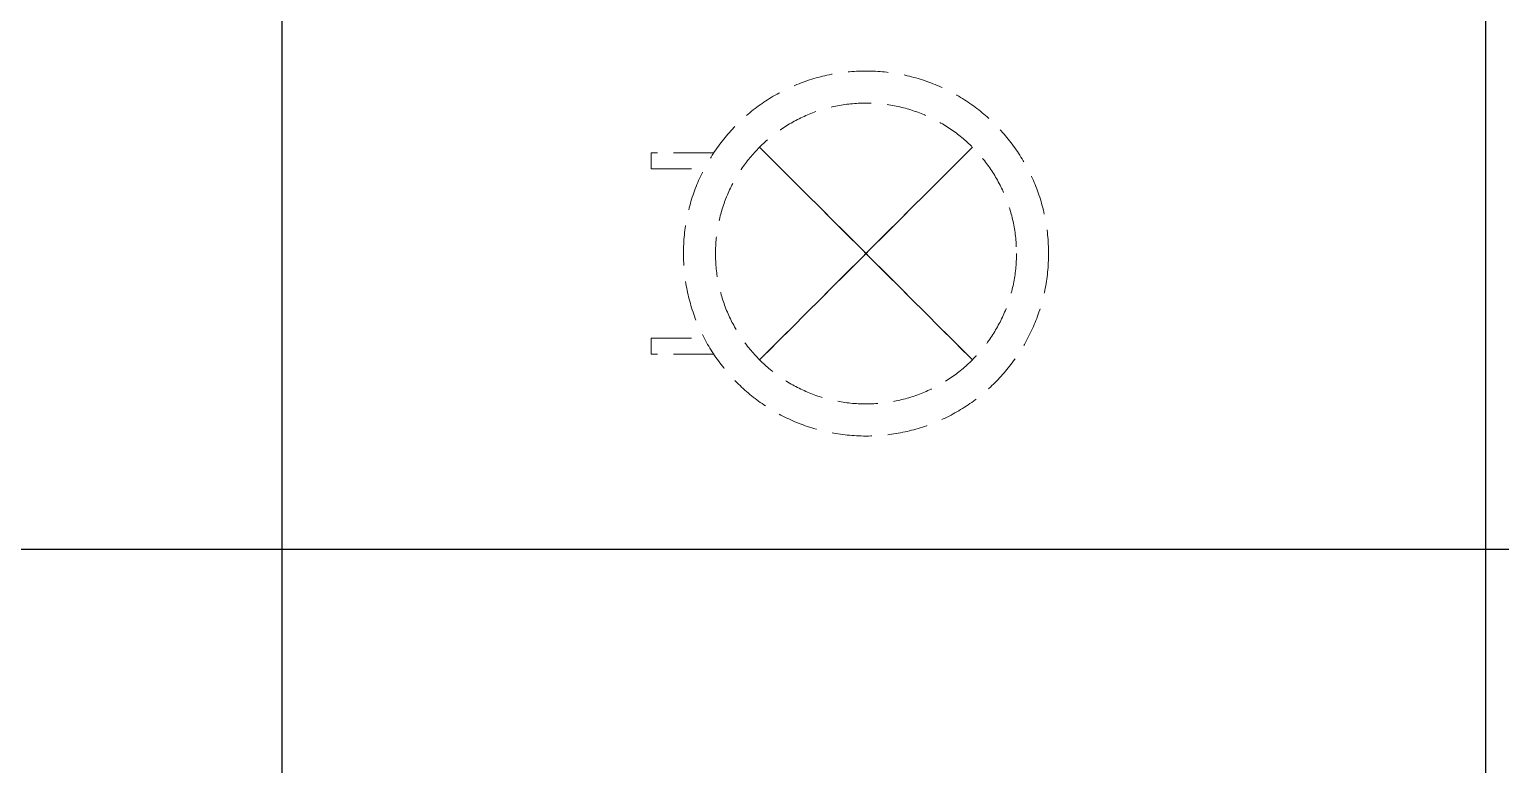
# Model space of a CAD drawing. Extents: x -518115 to 389031, y -231062 to 1628073.
# Drawn here: x 7938 to 9771, y 259547 to 260463 of the extents above; entities that cross this region are included whole.
import ezdxf

# ---------------------------------------------------------------- set-up
doc = ezdxf.new("R2010")
doc.units = 0
doc.header["$LTSCALE"] = 1000
doc.header["$MEASUREMENT"] = 0
doc.linetypes.add('$1$DASH', pattern=[0.35, 0.25, -0.1])
doc.layers.add('C-Sheet-图框', color=101, linetype='Continuous')
doc.layers.add('平面-空调预留孔', color=173, linetype='Continuous', lineweight=15)

# ---------------------------------------------------------------- blocks, each defined once
blk = doc.blocks.new('dnfhfn')
at = {"linetype": '$1$DASH', "ltscale": 0.2}
for p, q in [((101.9, 495, 0), (121.9, 495, 0)), ((101.9, 417.2, 0), (101.9, 495, 0)), ((121.9, 495, 0), (121.9, 429, 0)), ((353.1, 495, 0), (333.1, 495, 0)), ((333.1, 495, 0), (333.1, 429, 0)), ((353.1, 417.2, 0), (353.1, 495, 0))]:
    blk.add_line(p, q, dxfattribs=at)
at = {"linetype": '$1$DASH', "ltscale": 0.2, "elevation": 0}
for points in [[(94.9, 360.1), (94.9, 360.1), (360.1, 94.9), (360.1, 94.9)], [(360.1, 360.1), (94.9, 94.9), (94.9, 94.9), (360.1, 360.1)]]:
    blk.add_lwpolyline(points, close=True, dxfattribs=at)
at = {"linetype": '$1$DASH', "ltscale": 0.2}
for radius in [227.5, 187.5]:
    blk.add_circle((227.5, 227.5, 0), radius, dxfattribs=at)

msp = doc.modelspace()

# ---------------------------------------------------------------- linework, layer by layer
at = {"layer": 'C-Sheet-图框', "color": 0}
for p, q in [((8252.7, 264015.2), (8252.7, 257715.2)), ((9752.7, 264015.2), (9752.7, 257715.2)), ((1814.1, 259815.2), (15301, 259815.2))]:
    msp.add_line(p, q, dxfattribs=at)

# ---------------------------------------------------------------- block references
at = {"layer": '平面-空调预留孔', "rotation": 90.00000000000001}
msp.add_blockref('dnfhfn', (9208.2, 259956.4), dxfattribs=at)

doc.saveas('drawing.dxf')
